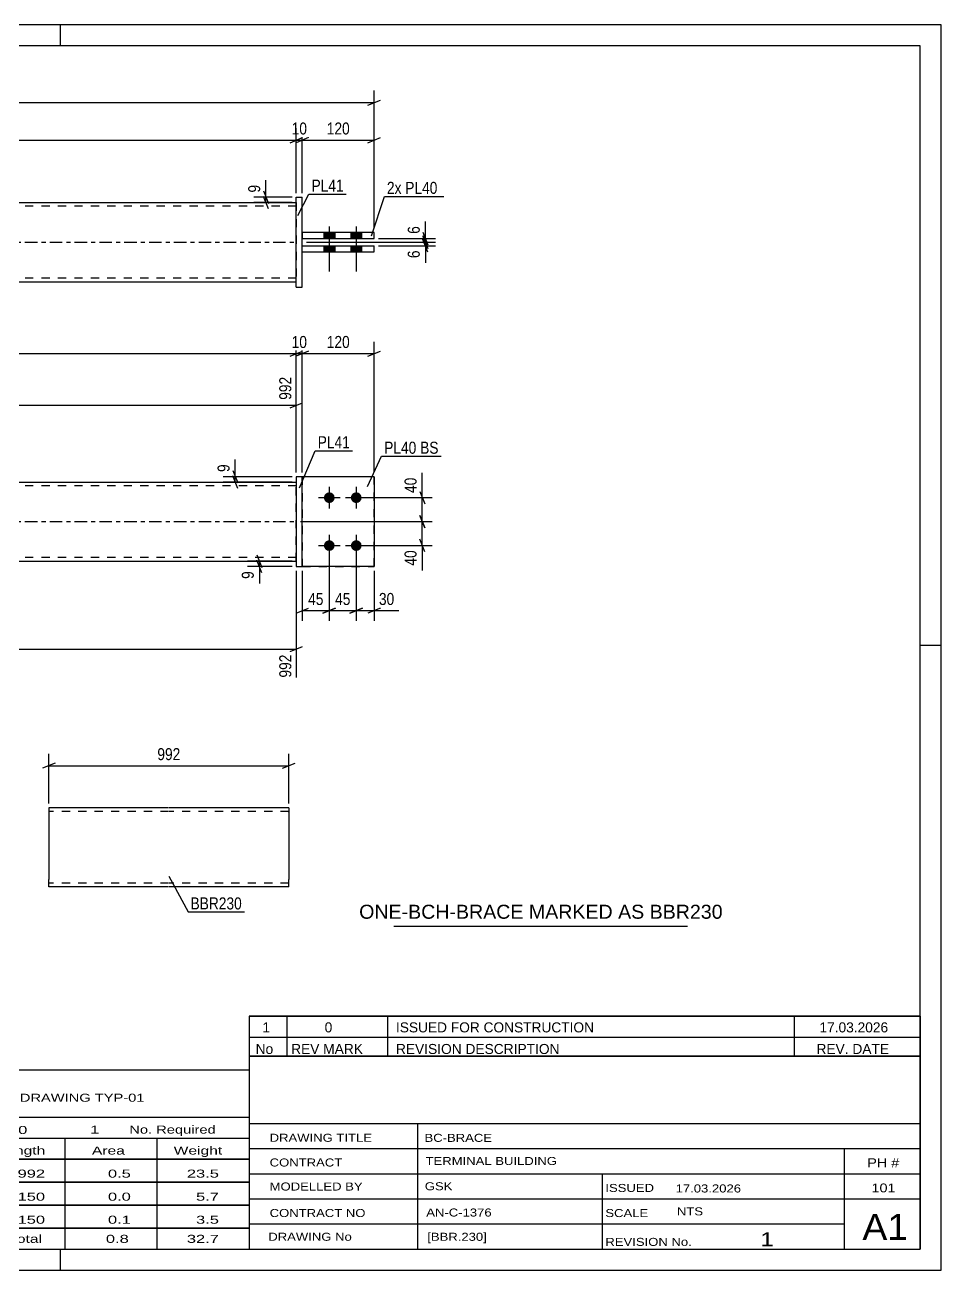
# Model space of a CAD drawing. Header units: millimetres. Extents: x 0 to 420, y 0 to 297.
# Drawn here: x 201.5 to 420, y 0 to 297 of the extents above; entities that cross this region are included whole.
import ezdxf

# ---------------------------------------------------------------- set-up
doc = ezdxf.new("R2010")
doc.units = ezdxf.units.MM
doc.linetypes.add('DXK_LINE_DOT2', pattern=[3.9198, 1.9599, -1.9599])
doc.linetypes.add('DXK_LINE_DOT3', pattern=[5.9187, 2.979, -0.9799, 0.9799, -0.9799])
doc.styles.add('Arial', font='ARIAL.TTF', dxfattribs={"height": 0.2})
doc.styles.add('Arial Narrow', font='ARIALN.TTF', dxfattribs={"height": 0.2})

# ---------------------------------------------------------------- blocks, each defined once
blk = doc.blocks.new('Unknown-585697790-1128')
at = {"color": 5, "linetype": 'Continuous'}
for p, q in [((420, 297), (0, 297)), ((210, 292), (210, 297)), ((420, 0), (420, 297)), ((415, 292), (5, 292)), ((415, 5), (415, 292)), ((420, 149), (415, 149)), ((5, 5), (415, 5)), ((210, 0), (210, 5)), ((0, 0), (420, 0))]:
    blk.add_line(p, q, dxfattribs=at)
blk = doc.blocks.new('Part-585697790-1932 - 1926')
at = {"color": 7, "linetype": 'DXK_LINE_DOT2'}
for p, q in [((284.81, 189.24), (267.67, 189.24)), ((267.67, 189.24), (267.67, 167.81)), ((284.81, 167.81), (284.81, 189.24)), ((267.67, 167.81), (284.81, 167.81))]:
    blk.add_line(p, q, dxfattribs=at)
blk = doc.blocks.new('Part-585697790-1937 - 1926')
at = {"color": 2, "linetype": 'Continuous'}
for p, q in [((267.67, 189.24), (266.24, 189.24)), ((266.24, 189.24), (266.24, 167.81)), ((267.67, 167.81), (267.67, 189.24)), ((266.24, 167.81), (267.67, 167.81))]:
    blk.add_line(p, q, dxfattribs=at)
blk = doc.blocks.new('Part-585697790-1947 - 1926')
at = {"linetype": 'Continuous'}
blk.add_hatch(color=2, dxfattribs=at).paths.add_polyline_path([(160, 169.09), (159.2, 170.49), (160.8, 170.49)])
at = {"color": 2, "linetype": 'Continuous'}
for p, q in [((124.59, 187.95), (266.24, 187.95)), ((160, 169.09), (159.2, 170.49)), ((159.2, 170.49), (160.8, 170.49)), ((160.8, 170.49), (160, 169.09)), ((124.59, 169.09), (266.24, 169.09))]:
    blk.add_line(p, q, dxfattribs=at)
at = {"color": 7, "linetype": 'DXK_LINE_DOT2'}
for p, q in [((124.59, 169.09), (124.59, 187.95)), ((266.24, 169.09), (266.24, 187.95)), ((266.24, 187.09), (124.59, 187.09)), ((266.24, 169.95), (124.59, 169.95))]:
    blk.add_line(p, q, dxfattribs=at)
at = {"color": 7, "linetype": 'DXK_LINE_DOT3'}
blk.add_line((124.59, 178.52), (266.24, 178.52), dxfattribs=at)
at = {"color": 2, "linetype": 'Continuous'}
blk.add_circle((160, 169.99), 1, dxfattribs=at)
blk = doc.blocks.new('Part-585697790-1952 - 1926')
at = {"color": 2, "linetype": 'Continuous'}
for p, q in [((284.81, 189.24), (267.67, 189.24)), ((284.81, 189.24), (284.81, 167.81)), ((284.81, 167.81), (267.67, 167.81))]:
    blk.add_line(p, q, dxfattribs=at)
at = {"color": 7, "linetype": 'DXK_LINE_DOT2'}
blk.add_line((267.67, 189.24), (267.67, 167.81), dxfattribs=at)
blk = doc.blocks.new('Bolt-585697790-1955 - 1926')
at = {"linetype": 'Continuous'}
for points in [[(274.1, 185.52, -1), (274.1, 182.95, -1)], [(280.53, 185.52, -1), (280.53, 182.95, -1)], [(274.1, 174.09, -1), (274.1, 171.52, -1)], [(280.53, 174.09, -1), (280.53, 171.52, -1)]]:
    blk.add_hatch(color=1, dxfattribs=at).paths.add_polyline_path(points)
at = {"color": 1, "linetype": 'Continuous'}
for p, q in [((271.53, 184.24), (276.67, 184.24)), ((274.1, 186.81), (274.1, 181.67)), ((277.96, 184.24), (283.1, 184.24)), ((280.53, 186.81), (280.53, 181.67)), ((274.1, 175.38), (274.1, 170.24)), ((280.53, 175.38), (280.53, 170.24)), ((271.53, 172.81), (276.67, 172.81)), ((277.96, 172.81), (283.1, 172.81))]:
    blk.add_line(p, q, dxfattribs=at)
blk = doc.blocks.new('Part-585697790-2294 - 2276')
at = {"color": 2, "linetype": 'Continuous'}
for p, q in [((284.81, 247.47), (267.67, 247.47)), ((267.67, 247.47), (267.67, 246.04)), ((284.81, 246.04), (284.81, 247.47)), ((267.67, 246.04), (284.81, 246.04))]:
    blk.add_line(p, q, dxfattribs=at)
blk = doc.blocks.new('Bolt-585697790-2278 - 2276')
at = {"linetype": 'Continuous'}
for points in [[(275.39, 247.47), (272.81, 247.47), (272.81, 246.04), (275.39, 246.04)], [(275.39, 247.47), (272.81, 247.47), (272.81, 246.04), (275.39, 246.04)], [(281.81, 247.47), (279.24, 247.47), (279.24, 246.04), (281.81, 246.04)], [(281.81, 247.47), (279.24, 247.47), (279.24, 246.04), (281.81, 246.04)], [(275.39, 244.33), (272.81, 244.33), (272.81, 242.9), (275.39, 242.9)], [(275.39, 244.33), (272.81, 244.33), (272.81, 242.9), (275.39, 242.9)], [(281.81, 244.33), (279.24, 244.33), (279.24, 242.9), (281.81, 242.9)], [(281.81, 244.33), (279.24, 244.33), (279.24, 242.9), (281.81, 242.9)]]:
    blk.add_hatch(color=1, dxfattribs=at).paths.add_polyline_path(points)
at = {"color": 1, "linetype": 'Continuous'}
for p, q in [((272.81, 247.47), (272.81, 246.04)), ((272.81, 247.47), (272.81, 246.04)), ((274.1, 248.9), (274.1, 238.18)), ((274.1, 248.9), (274.1, 238.18)), ((275.39, 247.47), (275.39, 246.04)), ((275.39, 247.47), (275.39, 246.04)), ((279.24, 247.47), (279.24, 246.04)), ((279.24, 247.47), (279.24, 246.04)), ((280.53, 248.9), (280.53, 238.18)), ((280.53, 248.9), (280.53, 238.18)), ((281.81, 247.47), (281.81, 246.04)), ((281.81, 247.47), (281.81, 246.04)), ((272.81, 244.33), (272.81, 242.9)), ((272.81, 244.33), (272.81, 242.9)), ((275.39, 244.33), (275.39, 242.9)), ((275.39, 244.33), (275.39, 242.9)), ((279.24, 244.33), (279.24, 242.9)), ((279.24, 244.33), (279.24, 242.9)), ((281.81, 244.33), (281.81, 242.9)), ((281.81, 244.33), (281.81, 242.9))]:
    blk.add_line(p, q, dxfattribs=at)
blk = doc.blocks.new('Part-585697790-2299 - 2276')
at = {"color": 2, "linetype": 'Continuous'}
for p, q in [((267.67, 242.9), (267.67, 244.33)), ((267.67, 244.33), (284.81, 244.33)), ((284.81, 242.9), (284.81, 244.33)), ((267.67, 242.9), (284.81, 242.9))]:
    blk.add_line(p, q, dxfattribs=at)
blk = doc.blocks.new('Part-585697790-2304 - 2276')
at = {"linetype": 'Continuous'}
blk.add_hatch(color=2, dxfattribs=at).paths.add_polyline_path([(160, 245.18), (159.2, 246.58), (160.8, 246.58)])
at = {"color": 2, "linetype": 'Continuous'}
for p, q in [((124.59, 254.61), (266.24, 254.61)), ((160, 245.18), (159.2, 246.58)), ((159.2, 246.58), (160.8, 246.58)), ((160.8, 246.58), (160, 245.18)), ((124.59, 235.75), (266.24, 235.75))]:
    blk.add_line(p, q, dxfattribs=at)
at = {"color": 7, "linetype": 'DXK_LINE_DOT2'}
for p, q in [((124.59, 235.75), (124.59, 254.61)), ((266.24, 253.75), (124.59, 253.75)), ((266.24, 254.61), (266.24, 235.75)), ((266.24, 236.61), (124.59, 236.61))]:
    blk.add_line(p, q, dxfattribs=at)
at = {"color": 7, "linetype": 'DXK_LINE_DOT3'}
blk.add_line((124.59, 245.18), (266.24, 245.18), dxfattribs=at)
at = {"color": 2, "linetype": 'Continuous'}
blk.add_circle((160, 246.08), 1, dxfattribs=at)
blk = doc.blocks.new('Part-585697790-2314 - 2276')
at = {"color": 2, "linetype": 'Continuous'}
for p, q in [((266.24, 234.47), (266.24, 255.9)), ((266.24, 255.9), (267.67, 255.9)), ((267.67, 234.47), (267.67, 255.9)), ((266.24, 234.47), (267.67, 234.47))]:
    blk.add_line(p, q, dxfattribs=at)
blk = doc.blocks.new('Part-585697790-1431 - 1415')
at = {"color": 2, "linetype": 'Continuous'}
for p, q in [((235.79, 110.28), (207.22, 110.28)), ((207.22, 110.28), (207.22, 93.14)), ((264.46, 110.28), (235.89, 110.28)), ((264.46, 110.28), (264.46, 93.14)), ((207.22, 91.93), (207.22, 93.14)), ((264.46, 91.42), (264.46, 93.14)), ((207.22, 91.55), (207.22, 91.93)), ((207.22, 91.42), (207.22, 91.55)), ((235.79, 91.42), (207.22, 91.42)), ((264.46, 91.42), (235.89, 91.42))]:
    blk.add_line(p, q, dxfattribs=at)
at = {"color": 7, "linetype": 'DXK_LINE_DOT2'}
for p, q in [((235.79, 109.42), (207.22, 109.42)), ((264.46, 109.42), (235.89, 109.42)), ((264.46, 109.42), (264.46, 109.36)), ((264.46, 109.36), (264.46, 109.42)), ((264.46, 109.22), (264.46, 109.36)), ((264.46, 109.36), (264.46, 109.22)), ((207.22, 92.48), (207.22, 93.14)), ((207.22, 91.93), (207.22, 92.81)), ((207.22, 92.28), (207.22, 92.35)), ((207.22, 92.28), (207.22, 92.35)), ((235.79, 92.28), (207.22, 92.28)), ((264.46, 92.28), (235.89, 92.28)), ((264.46, 92.35), (264.46, 92.81)), ((264.46, 92.28), (264.46, 92.35)), ((207.22, 91.42), (207.22, 91.42))]:
    blk.add_line(p, q, dxfattribs=at)
blk = doc.blocks.new('StraightDimension-585697790-2006 - 1926')
at = {"color": 7, "linetype": 'Continuous'}
for p, q in [((124.59, 190.24), (124.59, 221.44)), ((266.24, 190.24), (266.24, 221.44)), ((126.09, 219.19), (123.09, 217.99)), ((124.59, 218.59), (266.24, 218.59)), ((264.74, 217.99), (267.74, 219.19))]:
    blk.add_line(p, q, dxfattribs=at)
at = {"color": 0}
blk.add_wipeout([(198.76, 219.34), (198.76, 223.54), (192.07, 223.54), (192.07, 219.34)], dxfattribs=at)
at = {"color": 3, "style": 'Arial Narrow'}
blk.add_text('992', height=2.863, dxfattribs=at).set_placement((192.67, 219.94))
blk = doc.blocks.new('StraightDimension-585697790-2221 - 1926')
at = {"color": 7, "linetype": 'Continuous'}
for p, q in [((266.24, 190.24), (266.24, 213.06)), ((124.59, 188.95), (124.59, 209.41)), ((126.09, 206.88), (123.09, 205.68)), ((124.59, 206.28), (266.24, 206.28)), ((264.74, 205.68), (267.74, 206.88))]:
    blk.add_line(p, q, dxfattribs=at)
at = {"color": 0}
blk.add_wipeout([(198.76, 207.03), (198.76, 211.23), (192.07, 211.23), (192.07, 207.03)], dxfattribs=at)
at = {"color": 0, "linetype": 'Continuous'}
for points in [[(265.64, 213.66), (261.44, 213.66), (261.44, 206.98), (265.64, 206.98)], [(123.99, 210.01), (119.79, 210.01), (119.79, 206.98), (123.99, 206.98)]]:
    blk.add_wipeout(points, dxfattribs=at)
at = {"color": 3, "linetype": 'Continuous', "style": 'Arial Narrow'}
for s, height, p in [('992', 2.863, (265.04, 207.58)), ('0', 2.86, (123.39, 207.58))]:
    blk.add_text(s, height=height, rotation=90.0002, dxfattribs=at).set_placement(p)
at = {"color": 3, "style": 'Arial Narrow'}
blk.add_text('992', height=2.863, dxfattribs=at).set_placement((192.67, 207.63))
blk = doc.blocks.new('StraightDimension-585697790-2117 - 1926')
at = {"color": 7, "linetype": 'Continuous'}
for p, q in [((280.53, 171.81), (280.53, 154.89)), ((284.81, 166.81), (284.81, 154.89)), ((279.03, 156.69), (282.03, 157.89)), ((286.31, 157.89), (283.31, 156.69)), ((280.53, 157.29), (284.81, 157.29))]:
    blk.add_line(p, q, dxfattribs=at)
at = {"color": 0}
blk.add_wipeout([(290.2, 158.04), (290.2, 162.24), (285.34, 162.24), (285.34, 158.04)], dxfattribs=at)
at = {"color": 7, "linetype": 'Continuous'}
blk.add_line((284.81, 157.29), (290.72, 157.29), dxfattribs=at)
blk.add_line((284.81, 157.29), (290.72, 157.29), dxfattribs=at)
at = {"color": 3, "style": 'Arial Narrow'}
blk.add_text('30', height=2.863, dxfattribs=at).set_placement((285.94, 158.64))
blk = doc.blocks.new('StraightDimension-585697790-1967 - 1926')
at = {"color": 7, "linetype": 'Continuous'}
for p, q in [((267.67, 190.24), (267.67, 221.44)), ((284.81, 190.24), (284.81, 221.44)), ((269.17, 219.19), (266.17, 217.99)), ((267.67, 218.59), (284.81, 218.59)), ((283.31, 217.99), (286.31, 219.19))]:
    blk.add_line(p, q, dxfattribs=at)
at = {"color": 0}
blk.add_wipeout([(279.58, 219.34), (279.58, 223.54), (272.9, 223.54), (272.9, 219.34)], dxfattribs=at)
at = {"color": 3, "style": 'Arial Narrow'}
blk.add_text('120', height=2.863, dxfattribs=at).set_placement((273.5, 219.94))
blk = doc.blocks.new('StraightDimension-585697790-1989 - 1926')
at = {"color": 7, "linetype": 'Continuous'}
for p, q in [((266.24, 190.24), (266.24, 221.44)), ((267.67, 190.24), (267.67, 221.44)), ((264.74, 217.99), (267.74, 219.19)), ((269.17, 219.19), (266.17, 217.99)), ((266.24, 218.59), (267.67, 218.59))]:
    blk.add_line(p, q, dxfattribs=at)
at = {"color": 0}
blk.add_wipeout([(269.39, 219.34), (269.39, 223.54), (264.53, 223.54), (264.53, 219.34)], dxfattribs=at)
at = {"color": 3, "style": 'Arial Narrow'}
blk.add_text('10', height=2.863, dxfattribs=at).set_placement((265.13, 219.94))
blk = doc.blocks.new('StraightDimension-585697790-2055 - 1926')
at = {"color": 7, "linetype": 'Continuous'}
for p, q in [((251.07, 190.74), (252.27, 187.74)), ((265.24, 189.24), (248.82, 189.24)), ((265.24, 187.95), (248.82, 187.95)), ((252.27, 186.45), (251.07, 189.45)), ((251.67, 187.95), (251.67, 189.24))]:
    blk.add_line(p, q, dxfattribs=at)
at = {"color": 0}
blk.add_wipeout([(250.92, 192.79), (246.72, 192.79), (246.72, 189.76), (250.92, 189.76)], dxfattribs=at)
at = {"color": 7, "linetype": 'Continuous'}
blk.add_line((251.67, 189.24), (251.67, 193.32), dxfattribs=at)
blk.add_line((251.67, 189.24), (251.67, 193.32), dxfattribs=at)
at = {"color": 3, "style": 'Arial Narrow'}
blk.add_text('9', height=2.86, rotation=90.0002, dxfattribs=at).set_placement((250.32, 190.36))
blk = doc.blocks.new('StraightDimension-585697790-2062 - 1926')
at = {"color": 7, "linetype": 'Continuous'}
for p, q in [((281.53, 184.24), (298.67, 184.24)), ((295.67, 185.74), (296.87, 182.74)), ((296.27, 178.52), (296.27, 184.24)), ((267.24, 178.52), (298.67, 178.52)), ((296.87, 177.02), (295.67, 180.02))]:
    blk.add_line(p, q, dxfattribs=at)
at = {"color": 0}
blk.add_wipeout([(295.52, 189.62), (291.32, 189.62), (291.32, 184.76), (295.52, 184.76)], dxfattribs=at)
at = {"color": 7, "linetype": 'Continuous'}
blk.add_line((296.27, 184.24), (296.27, 190.14), dxfattribs=at)
blk.add_line((296.27, 184.24), (296.27, 190.14), dxfattribs=at)
at = {"color": 3, "style": 'Arial Narrow'}
blk.add_text('40', height=2.863, rotation=90.0002, dxfattribs=at).set_placement((294.92, 185.36))
blk = doc.blocks.new('StraightDimension-585697790-2077 - 1926')
at = {"color": 7, "linetype": 'Continuous'}
for p, q in [((267.24, 178.52), (298.67, 178.52)), ((295.67, 180.02), (296.87, 177.02)), ((296.27, 172.81), (296.27, 178.52)), ((281.53, 172.81), (298.67, 172.81)), ((296.87, 171.31), (295.67, 174.31))]:
    blk.add_line(p, q, dxfattribs=at)
at = {"color": 0}
blk.add_wipeout([(295.52, 172.28), (291.32, 172.28), (291.32, 167.43), (295.52, 167.43)], dxfattribs=at)
at = {"color": 7, "linetype": 'Continuous'}
blk.add_line((296.27, 172.81), (296.27, 166.9), dxfattribs=at)
blk.add_line((296.27, 172.81), (296.27, 166.9), dxfattribs=at)
at = {"color": 3, "style": 'Arial Narrow'}
blk.add_text('40', height=2.863, rotation=90.0002, dxfattribs=at).set_placement((294.92, 168.03))
blk = doc.blocks.new('StraightDimension-585697790-2091 - 1926')
at = {"color": 7, "linetype": 'Continuous'}
for p, q in [((274.1, 171.81), (274.1, 154.89)), ((267.67, 166.81), (267.67, 154.89)), ((266.17, 156.69), (269.17, 157.89)), ((275.6, 157.89), (272.6, 156.69)), ((267.67, 157.29), (274.1, 157.29))]:
    blk.add_line(p, q, dxfattribs=at)
at = {"color": 0}
blk.add_wipeout([(273.31, 158.04), (273.31, 162.24), (268.46, 162.24), (268.46, 158.04)], dxfattribs=at)
at = {"color": 3, "style": 'Arial Narrow'}
blk.add_text('45', height=2.863, dxfattribs=at).set_placement((269.06, 158.64))
blk = doc.blocks.new('StraightDimension-585697790-2107 - 1926')
at = {"color": 7, "linetype": 'Continuous'}
for p, q in [((274.1, 171.81), (274.1, 154.89)), ((280.53, 171.81), (280.53, 154.89)), ((272.6, 156.69), (275.6, 157.89)), ((282.03, 157.89), (279.03, 156.69)), ((274.1, 157.29), (280.53, 157.29))]:
    blk.add_line(p, q, dxfattribs=at)
at = {"color": 0}
blk.add_wipeout([(279.74, 158.04), (279.74, 162.24), (274.89, 162.24), (274.89, 158.04)], dxfattribs=at)
at = {"color": 3, "style": 'Arial Narrow'}
blk.add_text('45', height=2.863, dxfattribs=at).set_placement((275.49, 158.64))
blk = doc.blocks.new('StraightDimension-585697790-2131 - 1926')
at = {"color": 7, "linetype": 'Continuous'}
for p, q in [((256.84, 170.59), (258.04, 167.59)), ((258.04, 166.31), (256.84, 169.31)), ((265.24, 169.09), (254.59, 169.09)), ((265.24, 167.81), (254.59, 167.81)), ((257.44, 167.81), (257.44, 169.09))]:
    blk.add_line(p, q, dxfattribs=at)
at = {"color": 0}
blk.add_wipeout([(256.69, 167.28), (252.49, 167.28), (252.49, 164.26), (256.69, 164.26)], dxfattribs=at)
at = {"color": 7, "linetype": 'Continuous'}
blk.add_line((257.44, 167.81), (257.44, 163.73), dxfattribs=at)
blk.add_line((257.44, 167.81), (257.44, 163.73), dxfattribs=at)
at = {"color": 3, "style": 'Arial Narrow'}
blk.add_text('9', height=2.86, rotation=90.0002, dxfattribs=at).set_placement((256.09, 164.86))
blk = doc.blocks.new('StraightDimension-585697790-2185 - 1926')
at = {"color": 7, "linetype": 'Continuous'}
for p, q in [((124.59, 166.81), (124.59, 144.98)), ((266.24, 166.81), (266.24, 141.33)), ((126.09, 148.71), (123.09, 147.51)), ((264.74, 147.51), (267.74, 148.71)), ((124.59, 148.11), (266.24, 148.11))]:
    blk.add_line(p, q, dxfattribs=at)
at = {"color": 0}
blk.add_wipeout([(198.76, 148.86), (198.76, 153.06), (192.07, 153.06), (192.07, 148.86)], dxfattribs=at)
at = {"color": 0, "linetype": 'Continuous'}
for points in [[(123.99, 147.41), (119.79, 147.41), (119.79, 144.38), (123.99, 144.38)], [(265.64, 147.41), (261.44, 147.41), (261.44, 140.73), (265.64, 140.73)]]:
    blk.add_wipeout(points, dxfattribs=at)
at = {"color": 3, "style": 'Arial Narrow'}
blk.add_text('992', height=2.863, dxfattribs=at).set_placement((192.67, 149.46))
at = {"color": 3, "linetype": 'Continuous', "style": 'Arial Narrow'}
for s, height, p in [('0', 2.86, (123.39, 144.98)), ('992', 2.863, (265.04, 141.33))]:
    blk.add_text(s, height=height, rotation=90.0002, dxfattribs=at).set_placement(p)
blk = doc.blocks.new('StraightDimension-585697790-2413 - 2276')
at = {"color": 7, "linetype": 'Continuous'}
for p, q in [((106.02, 248.47), (106.02, 281.32)), ((284.81, 248.47), (284.81, 281.32)), ((107.52, 279.07), (104.52, 277.87)), ((106.02, 278.47), (284.81, 278.47)), ((283.31, 277.87), (286.31, 279.07))]:
    blk.add_line(p, q, dxfattribs=at)
at = {"color": 0}
blk.add_wipeout([(199.67, 279.22), (199.67, 283.42), (191.16, 283.42), (191.16, 279.22)], dxfattribs=at)
at = {"color": 3, "style": 'Arial Narrow'}
blk.add_text('1252', height=2.863, dxfattribs=at).set_placement((191.76, 279.82))
blk = doc.blocks.new('StraightDimension-585697790-2332 - 2276')
at = {"color": 7, "linetype": 'Continuous'}
for p, q in [((296.42, 246.68), (297.62, 243.68)), ((268.67, 245.18), (299.42, 245.18)), ((285.81, 244.33), (299.42, 244.33)), ((297.62, 242.83), (296.42, 245.83)), ((297.02, 244.33), (297.02, 245.18))]:
    blk.add_line(p, q, dxfattribs=at)
at = {"color": 0}
blk.add_wipeout([(296.27, 243.8), (292.07, 243.8), (292.07, 240.77), (296.27, 240.77)], dxfattribs=at)
at = {"color": 7, "linetype": 'Continuous'}
blk.add_line((297.02, 244.33), (297.02, 240.25), dxfattribs=at)
blk.add_line((297.02, 244.33), (297.02, 240.25), dxfattribs=at)
at = {"color": 3, "style": 'Arial Narrow'}
blk.add_text('6', height=2.86, rotation=90.0002, dxfattribs=at).set_placement((295.67, 241.37))
blk = doc.blocks.new('StraightDimension-585697790-2341 - 2276')
at = {"color": 7, "linetype": 'Continuous'}
for p, q in [((296.42, 247.54), (297.62, 244.54)), ((297.62, 243.68), (296.42, 246.68)), ((268.67, 245.18), (299.42, 245.18)), ((285.81, 246.04), (299.42, 246.04)), ((297.02, 245.18), (297.02, 246.04))]:
    blk.add_line(p, q, dxfattribs=at)
at = {"color": 0}
blk.add_wipeout([(296.27, 249.59), (292.07, 249.59), (292.07, 246.56), (296.27, 246.56)], dxfattribs=at)
at = {"color": 7, "linetype": 'Continuous'}
blk.add_line((297.02, 246.04), (297.02, 250.12), dxfattribs=at)
blk.add_line((297.02, 246.04), (297.02, 250.12), dxfattribs=at)
at = {"color": 3, "style": 'Arial Narrow'}
blk.add_text('6', height=2.86, rotation=90.0002, dxfattribs=at).set_placement((295.67, 247.16))
blk = doc.blocks.new('StraightDimension-585697790-2351 - 2276')
at = {"color": 7, "linetype": 'Continuous'}
for p, q in [((265.24, 255.9), (256.13, 255.9)), ((258.38, 257.4), (259.58, 254.4)), ((259.58, 253.11), (258.38, 256.11)), ((258.98, 254.61), (258.98, 255.9)), ((265.24, 254.61), (256.13, 254.61))]:
    blk.add_line(p, q, dxfattribs=at)
at = {"color": 0}
blk.add_wipeout([(258.23, 259.45), (254.03, 259.45), (254.03, 256.42), (258.23, 256.42)], dxfattribs=at)
at = {"color": 7, "linetype": 'Continuous'}
blk.add_line((258.98, 255.9), (258.98, 259.97), dxfattribs=at)
blk.add_line((258.98, 255.9), (258.98, 259.97), dxfattribs=at)
at = {"color": 3, "style": 'Arial Narrow'}
blk.add_text('9', height=2.86, rotation=90.0002, dxfattribs=at).set_placement((257.63, 257.02))
blk = doc.blocks.new('StraightDimension-585697790-2362 - 2276')
at = {"color": 7, "linetype": 'Continuous'}
for p, q in [((267.67, 256.9), (267.67, 272.36)), ((284.81, 248.47), (284.81, 272.36)), ((269.17, 270.11), (266.17, 268.91)), ((267.67, 269.51), (284.81, 269.51)), ((283.31, 268.91), (286.31, 270.11))]:
    blk.add_line(p, q, dxfattribs=at)
at = {"color": 0}
blk.add_wipeout([(279.58, 270.26), (279.58, 274.46), (272.9, 274.46), (272.9, 270.26)], dxfattribs=at)
at = {"color": 3, "style": 'Arial Narrow'}
blk.add_text('120', height=2.863, dxfattribs=at).set_placement((273.5, 270.86))
blk = doc.blocks.new('StraightDimension-585697790-2372 - 2276')
at = {"color": 7, "linetype": 'Continuous'}
for p, q in [((266.24, 256.9), (266.24, 272.36)), ((267.67, 256.9), (267.67, 272.36)), ((264.74, 268.91), (267.74, 270.11)), ((269.17, 270.11), (266.17, 268.91)), ((266.24, 269.51), (267.67, 269.51))]:
    blk.add_line(p, q, dxfattribs=at)
at = {"color": 0}
blk.add_wipeout([(269.39, 270.26), (269.39, 274.46), (264.53, 274.46), (264.53, 270.26)], dxfattribs=at)
at = {"color": 3, "style": 'Arial Narrow'}
blk.add_text('10', height=2.863, dxfattribs=at).set_placement((265.13, 270.86))
blk = doc.blocks.new('StraightDimension-585697790-2382 - 2276')
at = {"color": 7, "linetype": 'Continuous'}
for p, q in [((124.59, 256.9), (124.59, 272.36)), ((266.24, 256.9), (266.24, 272.36)), ((126.09, 270.11), (123.09, 268.91)), ((124.59, 269.51), (266.24, 269.51)), ((264.74, 268.91), (267.74, 270.11))]:
    blk.add_line(p, q, dxfattribs=at)
at = {"color": 0}
blk.add_wipeout([(198.76, 270.26), (198.76, 274.46), (192.07, 274.46), (192.07, 270.26)], dxfattribs=at)
at = {"color": 3, "style": 'Arial Narrow'}
blk.add_text('992', height=2.863, dxfattribs=at).set_placement((192.67, 270.86))
blk = doc.blocks.new('StraightDimension-585697790-1515 - 1415')
at = {"color": 7, "linetype": 'Continuous'}
for p, q in [((207.22, 111.28), (207.22, 123.13)), ((264.46, 111.28), (264.46, 123.13)), ((208.72, 120.88), (205.72, 119.68)), ((207.22, 120.28), (264.46, 120.28)), ((262.96, 119.68), (265.96, 120.88))]:
    blk.add_line(p, q, dxfattribs=at)
at = {"color": 0}
blk.add_wipeout([(239.18, 121.03), (239.18, 125.23), (232.5, 125.23), (232.5, 121.03)], dxfattribs=at)
at = {"color": 3, "style": 'Arial Narrow'}
blk.add_text('992', height=2.863, dxfattribs=at).set_placement((233.1, 121.63))
blk = doc.blocks.new('Unknown-585697790-3503')
at = {"color": 7, "linetype": 'Continuous'}
blk.add_line((289.5, 82.05), (359.5, 82.05), dxfattribs=at)
at = {"color": 7, "style": 'Arial'}
blk.add_text('ONE-BCH-BRACE MARKED AS BBR230', height=3.3428, dxfattribs=at).set_placement((281.23, 83.8))
blk = doc.blocks.new('Unknown-585697790-3500')
at = {"color": 7, "linetype": 'Continuous'}
for p, q in [((255, 51.05), (255, 5)), ((255, 51.05), (415, 51.05)), ((415, 51), (415, 5)), ((255, 35), (415, 35)), ((295.14, 35), (295.14, 5)), ((255, 29), (415, 29)), ((397, 5.05), (397, 29.05)), ((255, 23), (415, 23)), ((339.14, 23), (339.14, 5)), ((255, 17), (415, 17)), ((255, 11), (397, 11)), ((255, 5), (415, 5))]:
    blk.add_line(p, q, dxfattribs=at)
at = {"color": 7, "style": 'Arial Narrow'}
for s, height, width, p in [('DRAWING TITLE', 1.9089, 1.425378, (259.88, 30.61)), ('BC-BRACE', 1.909, 1.425378, (296.81, 30.59)), ('TERMINAL BUILDING', 1.9089, 1.425378, (297.06, 25.07)), ('CONTRACT', 1.909, 1.425378, (259.88, 24.71)), ('MODELLED BY', 1.9089, 1.425378, (259.88, 18.98)), ('GSK', 1.909, 1.425378, (296.88, 19.04)), ('ISSUED', 1.909, 1.425378, (339.94, 18.64)), ('17.03.2026', 1.909, 1.425378, (356.69, 18.52)), ('CONTRACT NO', 1.9089, 1.425378, (259.88, 12.66)), ('AN-C-1376', 1.909, 1.425378, (297.23, 12.78)), ('SCALE', 1.909, 1.425378, (339.94, 12.65)), ('A1', 6.204, 1.25, (401.24, 7.2)), ('DRAWING No', 1.909, 1.425378, (259.56, 7)), ('[BBR.230]', 1.909, 1.425378, (297.46, 6.99)), ('1', 3.34, 1.5, (376.91, 5.68)), ('REVISION No.', 1.9089, 1.425378, (339.94, 5.77))]:
    blk.add_text(s, height=height, dxfattribs=dict(at, width=width)).set_placement(p)
at = {"color": 7, "linetype": 'Continuous', "style": 'Arial Narrow'}
for s, height, width, p in [('PH #', 2.1, 1.42538, (402.4, 24.55)), ('101', 2.1, 1.42538, (403.41, 18.55)), ('NTS', 1.909, 1.425378, (357, 13.05))]:
    blk.add_text(s, height=height, dxfattribs=dict(at, width=width)).set_placement(p)
blk = doc.blocks.new('Unknown-585697790-3501')
at = {"color": 7, "linetype": 'Continuous'}
for p, q in [((255, 60.55), (415, 60.55)), ((415, 60.55), (255, 60.55)), ((255, 60.55), (255, 55.55)), ((264, 60.55), (264, 55.55)), ((288, 60.55), (288, 55.55)), ((385, 60.55), (385, 55.55)), ((415, 60.55), (415, 55.55)), ((255, 55.55), (415, 55.55)), ((255, 55.55), (255, 51.05)), ((255, 55.55), (415, 55.55)), ((264, 55.55), (264, 51.05)), ((288, 55.55), (288, 51.05)), ((385, 55.55), (385, 51.05)), ((415, 55.55), (415, 51.05)), ((415, 51.05), (255, 51.05))]:
    blk.add_line(p, q, dxfattribs=at)
at = {"color": 7, "linetype": 'Continuous', "style": 'Arial Narrow'}
for s, height, width, p in [('1', 2.39, 1.196471, (258.16, 56.7)), ('0', 2.39, 1.196471, (273, 56.7)), ('ISSUED FOR CONSTRUCTION', 2.3861, 1.196471, (290, 56.7)), ('17.03.2026', 2.386, 1.196471, (391, 56.7)), ('No', 2.386, 1.2, (256.54, 51.55)), ('REV MARK', 2.386, 1.2, (265, 51.55)), ('REVISION DESCRIPTION', 2.3861, 1.2, (290, 51.55)), ('REV. DATE', 2.386, 1.2, (390.28, 51.55))]:
    blk.add_text(s, height=height, dxfattribs=dict(at, width=width)).set_placement(p)
blk = doc.blocks.new('Unknown-585697790-3502')
at = {"color": 7, "linetype": 'Continuous'}
for p, q in [((95, 47.75), (255, 47.75)), ((95, 36.5), (95, 47.75)), ((255, 47.75), (255, 36.5)), ((95, 36.5), (255, 36.5)), ((95, 36.5), (95, 31.5)), ((255, 36.5), (255, 31.5)), ((95, 31.5), (255, 31.5)), ((95, 31.5), (95, 26.5)), ((119, 31.5), (119, 26.5)), ((154.5, 31.5), (154.5, 26.5)), ((180.5, 31.5), (180.5, 26.5)), ((193.5, 31.5), (193.5, 26.5)), ((211, 31.5), (211, 26.5)), ((233, 31.5), (233, 26.5)), ((255, 31.5), (255, 26.5)), ((95, 26.5), (255, 26.5)), ((95, 26.45), (95, 21.05)), ((95, 26.45), (255, 26.45)), ((119, 26.5), (119, 21)), ((154.5, 26.5), (154.5, 21)), ((180.5, 26.5), (180.5, 21)), ((193.5, 26.5), (193.5, 21)), ((211, 26.5), (211, 21)), ((233, 26.5), (233, 21)), ((255, 26.45), (255, 21.05)), ((95, 21.05), (255, 21.05)), ((95, 20.95), (95, 15.55)), ((95, 20.95), (255, 20.95)), ((119, 21), (119, 15.5)), ((154.5, 21), (154.5, 15.5)), ((180.5, 21), (180.5, 15.5)), ((193.5, 21), (193.5, 15.5)), ((211, 21), (211, 15.5)), ((233, 21), (233, 15.5)), ((255, 20.95), (255, 15.55)), ((95, 15.55), (255, 15.55)), ((95, 15.45), (95, 10.05)), ((95, 15.45), (255, 15.45)), ((119, 15.5), (119, 10)), ((154.5, 15.5), (154.5, 10)), ((180.5, 15.5), (180.5, 10)), ((193.5, 15.5), (193.5, 10)), ((211, 15.5), (211, 10)), ((233, 15.5), (233, 10)), ((255, 15.45), (255, 10.05)), ((95, 10.05), (255, 10.05)), ((95, 10), (255, 10)), ((95, 10), (95, 5)), ((211, 10), (211, 5)), ((233, 10), (233, 5)), ((255, 10), (255, 5)), ((95, 5), (255, 5))]:
    blk.add_line(p, q, dxfattribs=at)
at = {"color": 7, "style": 'Arial Narrow'}
for s, height, width, p in [('GENERAL NOTES & WELD DETAILS :', 2.8633, 1.4, (96.15, 40.06)), ('REFER TYP DRAWING TYP-01', 1.9089, 1.6, (179.7, 40.16)), ("MATERIAL LIST FOR ASSEMBLY MK'D", 1.9089, 1.6, (96.15, 32.56)), ('BBR230', 1.909, 1.794707, (187.48, 32.47)), ('1', 1.91, 1.794707, (217.08, 32.56)), ('No. Required', 1.9089, 1.6, (226.41, 32.56)), ('Mark', 1.909, 1.7, (96.34, 27.5)), ('Profile', 1.909, 1.7, (129.41, 27.5)), ('Material', 1.909, 1.7, (159.54, 27.56)), ('No.', 1.909, 1.7, (184.5, 27.56)), ('Length', 1.909, 1.7, (195, 27.56)), ('Area', 1.909, 1.7, (217.5, 27.56)), ('Weight', 1.909, 1.7, (237, 27.56))]:
    blk.add_text(s, height=height, dxfattribs=dict(at, width=width)).set_placement(p)
at = {"color": 7, "linetype": 'Continuous', "style": 'Arial Narrow'}
for s, height, width, p in [('BBR230', 1.909, 1.794707, (96.5, 22.06)), ('SHS132*6', 1.909, 1.794707, (121, 22.06)), ('E350', 1.909, 1.794707, (160.74, 22.06)), ('1', 1.91, 1.794707, (184.86, 22.06)), ('992', 1.909, 1.794707, (199.77, 22.06)), ('0.5', 1.909, 1.794707, (221.32, 22.06)), ('23.5', 1.909, 1.794707, (240.14, 22.06)), ('PL40', 1.909, 1.794707, (96.5, 16.56)), ('PL10*120', 1.909, 1.794707, (121, 16.56)), ('E350', 1.909, 1.794707, (160.74, 16.56)), ('4', 1.91, 1.794707, (184.86, 16.56)), ('150', 1.909, 1.794707, (199.77, 16.56)), ('0.0', 1.909, 1.794707, (221.32, 16.56)), ('5.7', 1.909, 1.794707, (242.33, 16.56)), ('PL41', 1.909, 1.794707, (96.5, 11.06)), ('PL10*150', 1.909, 1.794707, (121, 11.06)), ('E350', 1.909, 1.794707, (160.74, 11.06)), ('2', 1.91, 1.794707, (184.86, 11.06)), ('150', 1.909, 1.794707, (199.77, 11.06)), ('0.1', 1.909, 1.794707, (221.32, 11.06)), ('3.5', 1.909, 1.794707, (242.33, 11.06)), ('Total', 1.909, 1.7, (197.33, 6.5)), ('0.8', 1.909, 1.794707, (220.83, 6.5)), ('32.7', 1.909, 1.794707, (240.14, 6.5))]:
    blk.add_text(s, height=height, dxfattribs=dict(at, width=width)).set_placement(p)
blk = doc.blocks.new('Mark-585697790-1933 - 1926')
at = {"color": 0}
blk.add_wipeout([(279.02, 196.04), (279.02, 199.04), (271.34, 199.04), (271.34, 196.04)], dxfattribs=at)
blk.add_wipeout([(279.02, 196.04), (279.02, 199.04), (271.34, 199.04), (271.34, 196.04)], dxfattribs=at)
at = {"color": 30, "linetype": 'Continuous'}
for p, q in [((266.98, 186.55), (270.74, 195.44)), ((270.74, 195.44), (279.62, 195.44))]:
    blk.add_line(p, q, dxfattribs=at)
at = {"color": 3, "style": 'Arial Narrow'}
blk.add_text('PL41', height=2.863, dxfattribs=at).set_placement((271.34, 196.04))
blk = doc.blocks.new('MarkSet-585697790-2267 - 1926')
at = {"color": 0}
blk.add_wipeout([(294.87, 194.72), (294.87, 197.72), (287.19, 197.72), (287.19, 194.72)], dxfattribs=at)
blk.add_wipeout([(294.87, 194.72), (294.87, 197.72), (287.19, 197.72), (287.19, 194.72)], dxfattribs=at)
at = {"color": 30, "linetype": 'Continuous'}
blk.add_line((283.18, 186.88), (286.59, 194.12), dxfattribs=at)
at = {"color": 0}
blk.add_wipeout([(300.15, 194.72), (300.15, 197.72), (295.77, 197.72), (295.77, 194.72)], dxfattribs=at)
blk.add_wipeout([(300.15, 194.72), (300.15, 197.72), (295.77, 197.72), (295.77, 194.72)], dxfattribs=at)
at = {"color": 30, "linetype": 'Continuous'}
blk.add_line((286.59, 194.12), (300.75, 194.12), dxfattribs=at)
at = {"color": 3, "style": 'Arial Narrow'}
for s, p in [('PL40', (287.19, 194.72)), ('BS', (295.77, 194.72))]:
    blk.add_text(s, height=2.863, dxfattribs=at).set_placement(p)
blk = doc.blocks.new('Mark-585697790-2310 - 2276')
at = {"color": 0}
blk.add_wipeout([(277.53, 257.25), (277.53, 260.25), (269.86, 260.25), (269.86, 257.25)], dxfattribs=at)
blk.add_wipeout([(277.53, 257.25), (277.53, 260.25), (269.86, 260.25), (269.86, 257.25)], dxfattribs=at)
at = {"color": 30, "linetype": 'Continuous'}
for p, q in [((266.57, 251.57), (269.26, 256.65)), ((269.26, 256.65), (278.13, 256.65))]:
    blk.add_line(p, q, dxfattribs=at)
at = {"color": 3, "style": 'Arial Narrow'}
blk.add_text('PL41', height=2.863, dxfattribs=at).set_placement((269.86, 257.25))
blk = doc.blocks.new('MarkSet-585697790-2517 - 2276')
at = {"color": 0}
blk.add_wipeout([(291.32, 256.7), (291.32, 259.7), (287.85, 259.7), (287.85, 256.7)], dxfattribs=at)
blk.add_wipeout([(291.32, 256.7), (291.32, 259.7), (287.85, 259.7), (287.85, 256.7)], dxfattribs=at)
at = {"color": 30, "linetype": 'Continuous'}
blk.add_line((284.13, 246.69), (287.25, 256.1), dxfattribs=at)
at = {"color": 0}
blk.add_wipeout([(299.9, 256.7), (299.9, 259.7), (292.22, 259.7), (292.22, 256.7)], dxfattribs=at)
blk.add_wipeout([(299.9, 256.7), (299.9, 259.7), (292.22, 259.7), (292.22, 256.7)], dxfattribs=at)
at = {"color": 30, "linetype": 'Continuous'}
blk.add_line((287.25, 256.1), (301.4, 256.1), dxfattribs=at)
at = {"color": 3, "style": 'Arial Narrow'}
for s, p in [('2x', (287.85, 256.7)), ('PL40', (292.22, 256.7))]:
    blk.add_text(s, height=2.863, dxfattribs=at).set_placement(p)
blk = doc.blocks.new('Mark-585697790-1427 - 1415')
at = {"color": 0}
blk.add_wipeout([(253.25, 86.03), (253.25, 89.03), (241.01, 89.03), (241.01, 86.03)], dxfattribs=at)
blk.add_wipeout([(253.25, 86.03), (253.25, 89.03), (241.01, 89.03), (241.01, 86.03)], dxfattribs=at)
at = {"color": 30, "linetype": 'Continuous'}
for p, q in [((235.84, 93.99), (240.41, 85.43)), ((240.41, 85.43), (253.85, 85.43))]:
    blk.add_line(p, q, dxfattribs=at)
at = {"color": 3, "style": 'Arial Narrow'}
blk.add_text('BBR230', height=2.863, dxfattribs=at).set_placement((241.01, 86.03))

msp = doc.modelspace()

# ---------------------------------------------------------------- block references
for name in ['Unknown-585697790-1128', 'Part-585697790-2314 - 2276', 'Part-585697790-2304 - 2276', 'Part-585697790-2294 - 2276', 'Bolt-585697790-2278 - 2276', 'Part-585697790-2299 - 2276', 'Part-585697790-1947 - 1926', 'Part-585697790-1937 - 1926', 'Part-585697790-1932 - 1926', 'Part-585697790-1952 - 1926', 'Bolt-585697790-1955 - 1926', 'Part-585697790-1431 - 1415', 'Unknown-585697790-3503', 'Unknown-585697790-3501', 'Unknown-585697790-3500', 'Unknown-585697790-3502']:
    msp.add_blockref(name, (0, 0))

# ---------------------------------------------------------------- next in the draw order: block references
for name in ['StraightDimension-585697790-2413 - 2276', 'StraightDimension-585697790-2332 - 2276', 'StraightDimension-585697790-2006 - 1926', 'StraightDimension-585697790-2117 - 1926', 'StraightDimension-585697790-1515 - 1415', 'Mark-585697790-1427 - 1415']:
    msp.add_blockref(name, (0, 0))

# ---------------------------------------------------------------- next in the draw order: block references
for name in ['StraightDimension-585697790-2351 - 2276', 'StraightDimension-585697790-2341 - 2276', 'StraightDimension-585697790-2221 - 1926']:
    msp.add_blockref(name, (0, 0))

# ---------------------------------------------------------------- next in the draw order: block references
for name in ['StraightDimension-585697790-2362 - 2276', 'StraightDimension-585697790-1967 - 1926']:
    msp.add_blockref(name, (0, 0))

# ---------------------------------------------------------------- next in the draw order: block references
for name in ['StraightDimension-585697790-2372 - 2276', 'MarkSet-585697790-2517 - 2276', 'StraightDimension-585697790-1989 - 1926']:
    msp.add_blockref(name, (0, 0))

# ---------------------------------------------------------------- next in the draw order: block references
for name in ['StraightDimension-585697790-2382 - 2276', 'StraightDimension-585697790-2055 - 1926', 'StraightDimension-585697790-2062 - 1926']:
    msp.add_blockref(name, (0, 0))

# ---------------------------------------------------------------- next in the draw order: block references
for name in ['Mark-585697790-2310 - 2276', 'Mark-585697790-1933 - 1926', 'MarkSet-585697790-2267 - 1926', 'StraightDimension-585697790-2077 - 1926']:
    msp.add_blockref(name, (0, 0))

# ---------------------------------------------------------------- next in the draw order: block references
msp.add_blockref('StraightDimension-585697790-2091 - 1926', (0, 0))

# ---------------------------------------------------------------- next in the draw order: block references
for name in ['StraightDimension-585697790-2131 - 1926', 'StraightDimension-585697790-2107 - 1926']:
    msp.add_blockref(name, (0, 0))

# ---------------------------------------------------------------- next in the draw order: block references
msp.add_blockref('StraightDimension-585697790-2185 - 1926', (0, 0))

doc.saveas('drawing.dxf')
